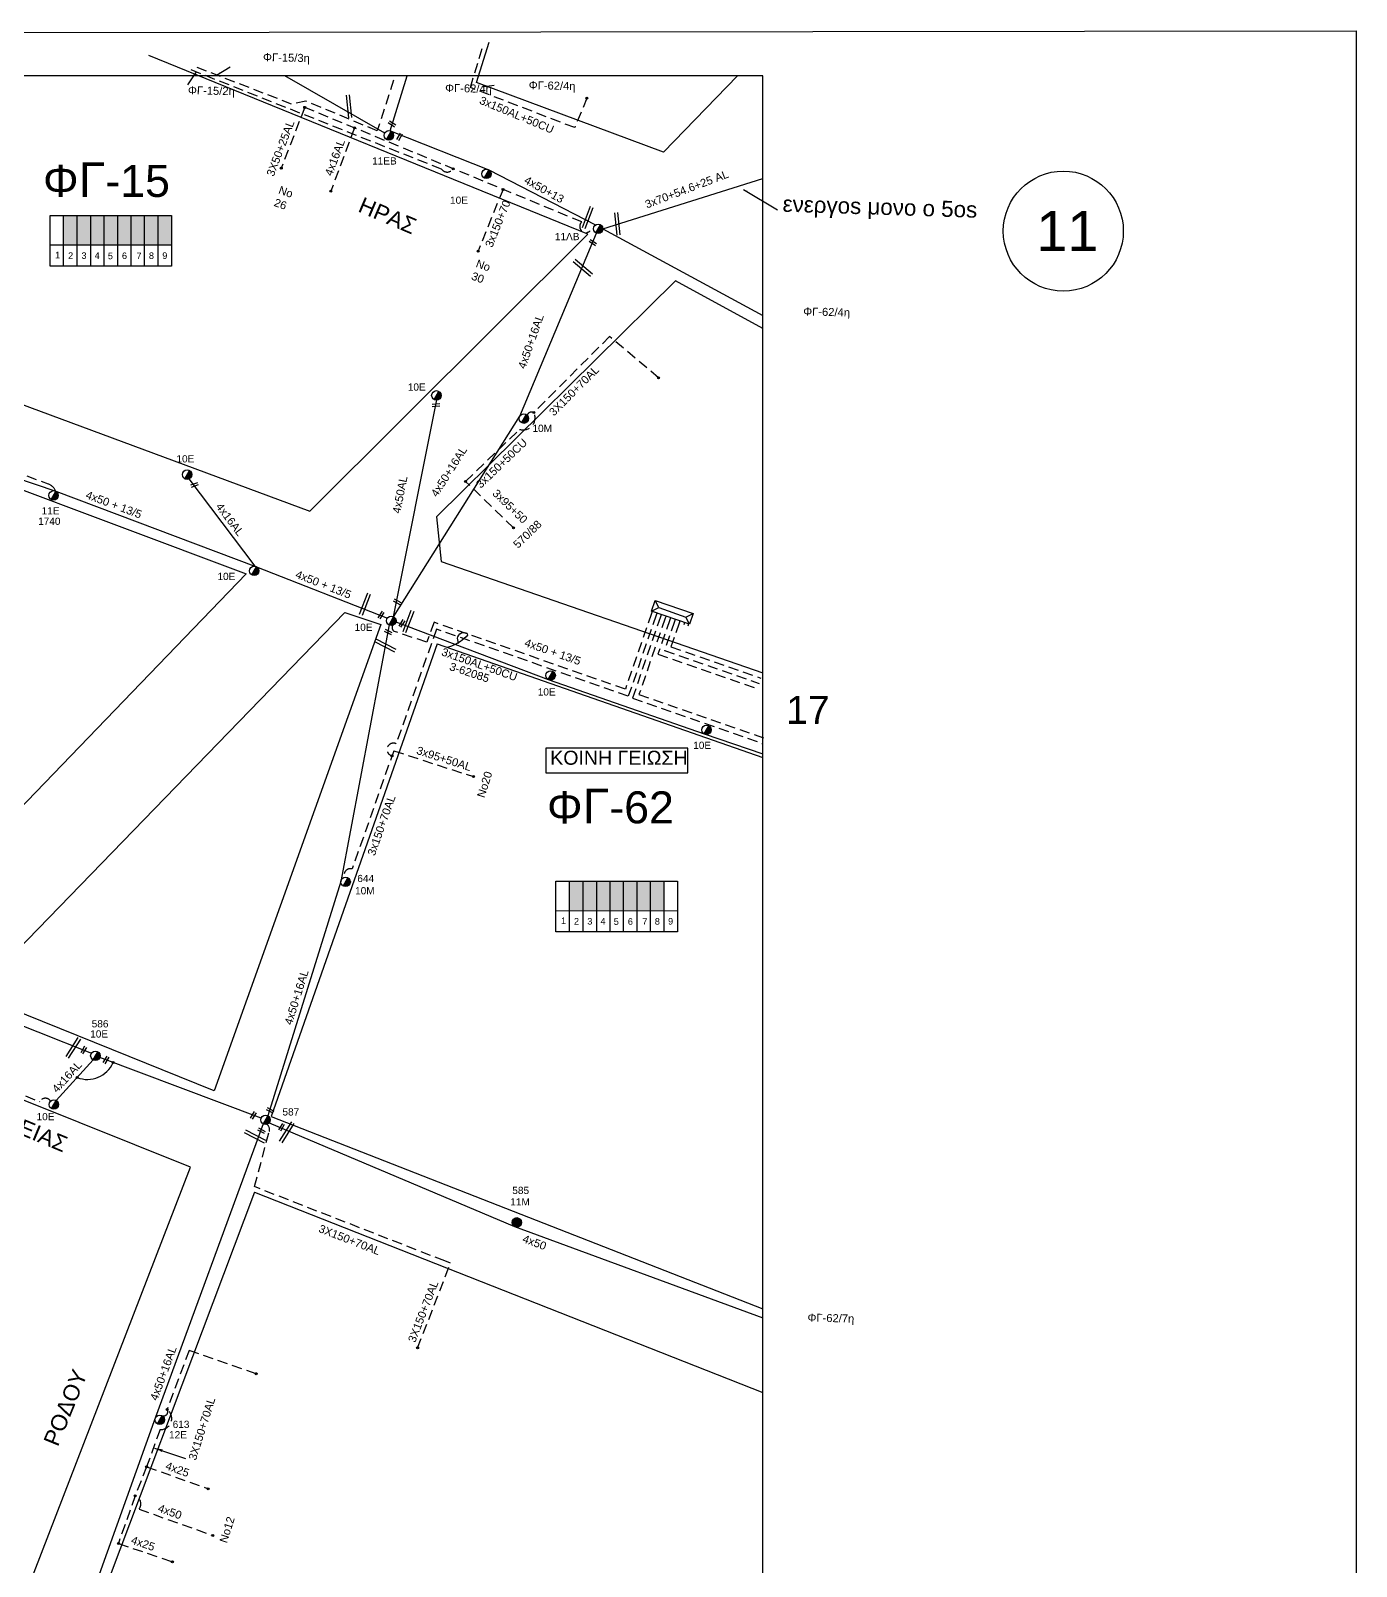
# Model space of a CAD drawing. Header units: millimetres. Extents: x -2590 to -1162, y 240 to 778.
# Drawn here: x -1327.3 to -1161.6, y 571.9 to 763.8 of the extents above; entities that cross this region are included whole.
import ezdxf
from ezdxf.enums import TextEntityAlignment as Align

# ---------------------------------------------------------------- set-up
doc = ezdxf.new("R2010")
doc.units = ezdxf.units.MM
doc.linetypes.add('DASHED', pattern=[19.05, 12.7, -6.35])
for name, color, linetype in [('3x150+50', 7, 'Continuous'), ('3x150+70', 7, 'Continuous'), ('3X150+70AL', 7, 'Continuous'), ('3x150AL+50CU', 7, 'Continuous'), ('3X50+25AL', 7, 'DASHED'), ('3x95+50', 7, 'Continuous'), ('3x95+50AL', 7, 'Continuous'), ('4x25', 7, 'Continuous'), ('4x50', 7, 'Continuous'), ('4x50 + 13_5', 7, 'SYN_LINE'), ('4x50+13', 7, 'Continuous'), ('Pillar OTE', 7, 'Continuous'), ('TEXT ΚΑΛΩΔΙΩΝ', 7, 'Continuous'), ('Άγνωστα', 7, 'Continuous'), ('ΑΓΝΩΣΤΟ ΕΝΑΕΡΙΟ ΚΑΛΩΔΙΟ', 7, 'Continuous'), ('ΑΓΝΩΣΤΟ ΥΠΟΓΕΙΟ ΚΑΛΩΔΙΟ', 7, 'DASHED'), ('Γυμνά εναέρια ΧΤ (3Φ)   4x16AL', 7, 'Continuous'), ('Γυμνά εναέρια ΧΤ (3Φ) 4x50AL', 7, 'Continuous'), ('Γυμνά εναέρια ΧΤ και ΦΟΠ (3Φ)   4x50+16AL', 7, 'Continuous'), ('Επιγραφές - Σχήματα', 7, 'Continuous'), ('Καλώδια ΧΤ   3x150+70AL', 7, 'DASHED'), ('Καλώδια ΧΤ   3x150AL+50CU', 7, 'DASHED'), ('Μηχανική τομή', 7, 'Continuous'), ('ΠΙΝΑΚΙΔΑ', 7, 'Continuous'), ('Στύλος Ξύλινος', 7, 'Continuous'), ('Στύλος Ξύλινος @ 1', 7, 'Continuous'), ('Στύλος ΦΜ', 7, 'Continuous'), ('Στύλος ΦΜ @ 1', 7, 'Continuous'), ('Συνδέσεις', 7, 'Continuous'), ('Συνεστραμμένα ΧΤ   3x70+54.6+25 AL', 7, 'SYN_LINE'), ('Τομή', 7, 'Continuous'), ('ΥΠΟΒΑΘΡΟ ΔΕΗ', 7, 'Continuous'), ('Υποσταθμός πόλεως', 7, 'Continuous'), ('Υπόβαθρο ΔΕΗ', 7, 'Continuous'), ('Υπόγεια καλώδια Παροχών ΧΤ   4x16AL', 7, 'DASHED')]:
    doc.layers.add(name, color=color, linetype=linetype)
doc.styles.add('arial', font='ARIAL.TTF')
doc.styles.get("Standard").update_dxf_attribs({"font": 'ARIAL.TTF'})
doc.linetypes.add('SYN_LINE', pattern='A,0.5,-0.0001,["/\\/\\/\\/",Standard,S=0.1,R=0,X=0,Y=-0.05],-0.25', length=0.7501)
doc.dimstyles.new('ISO-25', dxfattribs={"dimtxt": 2.5, "dimasz": 2.5, "dimexe": 1.25, "dimexo": 0.625, "dimtad": 1, "dimtxsty": 'Standard', "dimcen": 2.5, "dimadec": 0, "dimazin": 0, "dimtfac": 1, "dimtmove": 0, "dimatfit": 3, "dimfxl": 1, "dimarcsym": 0})

# ---------------------------------------------------------------- blocks, each defined once
blk = doc.blocks.new('ΥΠΑΡΧΩΝ ΤΣΙΜΕΝΤΕΝΙΟΣ ΣΤΥΛΟΣ')
at = {"layer": 'Στύλος ΦΜ'}
blk.add_hatch(color=256, dxfattribs=at).paths.add_polyline_path([(-1.29, -2.28, 0.574793), (2.62, 0, 0.268822), (1.3, 2.27)])
blk.add_line((-1.29, -2.28), (1.3, 2.27), dxfattribs=at)
blk.add_circle((0, 0), 2.62, dxfattribs=at)
at = {"layer": 'Στύλος ΦΜ', "flags": 4}
for tag, p in [('ΑΡΙΘΜΟΣ', (-4.68, 8.05)), ('ΤΥΠΟΣ', (-4.91, 3.03))]:
    blk.add_attdef(tag, p, '', height=4, dxfattribs=at)
blk = doc.blocks.new('ΥΠΑΡΧΩΝ ΞΥΛΙΝΟΣ ΣΤΥΛΟΣ')
at = {"layer": 'Στύλος Ξύλινος'}
h = blk.add_hatch(color=256, dxfattribs=at)
h.paths.add_polyline_path([(-2.62, 0, 0.270008), (-1.29, -2.28), (1.3, 2.27, 0.576266)])
h.paths.add_polyline_path([(-1.29, -2.28, 0.574793), (2.62, 0, 0.268822), (1.3, 2.27)])
blk.add_line((-1.29, -2.28), (1.3, 2.27), dxfattribs=at)
blk.add_circle((0, 0), 2.62, dxfattribs=at)
at = {"layer": 'Στύλος Ξύλινος', "flags": 4}
for tag, p in [('ΑΡΙΘΜΟΣ', (-4.91, 8.6)), ('ΤΥΠΟΣ', (-4.85, 3.39))]:
    blk.add_attdef(tag, p, '', height=4, dxfattribs=at)
blk = doc.blocks.new('ΥΠΟΣΤΑΘΜΟΣ ΠΟΛΕΩΣ 9 ΑΝΑΧΩΡΗΣΕΩΝ')
at = {"layer": 'Υποσταθμός πόλεως', "ltscale": 40}
for p, q in [((-9.63, -2.82), (-9.63, -4)), ((-7.12, -2.82), (-7.12, -4)), ((-4.84, -2.82), (-4.84, -4)), ((-2.36, -2.82), (-2.36, -4)), ((0.09, -2.82), (0.09, -4)), ((2.55, -2.82), (2.55, -4)), ((5.02, -2.82), (5.02, -4)), ((7.48, -2.82), (7.48, -4)), ((9.61, -2.82), (9.61, -4))]:
    blk.add_line(p, q, dxfattribs=at)
blk.add_lwpolyline([(-10.02, 2.82), (10.02, 2.82), (10.02, -2.82), (-10.02, -2.82)], close=True, dxfattribs=at)
for points in [[(-7.21, 0), (-10.02, 2.82)], [(-10.02, -2.82), (-7.21, 0)], [(-7.21, 0), (7.21, 0)], [(7.21, 0), (10.02, 2.82)], [(10.02, -2.82), (7.21, 0)]]:
    blk.add_lwpolyline(points, dxfattribs=at)
at = {"layer": 'Υποσταθμός πόλεως', "linetype": 'SYN_LINE', "ltscale": 40, "flags": 1}
for tag, p in [('ΜΕΤΑΣΧΗΜΑΤΙΣΜΟΣ', (10.79, 1.71)), ('ΙΣΧΥΣ', (10.77, -1.08)), ('ΑΡΙΘΜΟΣ', (10.89, -3.8))]:
    blk.add_attdef(tag, p, '', height=1.8, dxfattribs=at)
blk = doc.blocks.new('_ΣΥΝΔΕΣΗ')
at = {"layer": 'Συνδέσεις', "linetype": 'SYN_LINE', "ltscale": 40}
blk.add_hatch(color=256, dxfattribs=at).paths.add_polyline_path([(0.5, -0.01, 1), (-0.5, -0.01, 1)])
at = {"layer": 'Συνδέσεις'}
blk.add_circle((0, -0.01), 0.5, dxfattribs=at)
blk = doc.blocks.new('ΤΟΜΗ')
at = {"layer": 'Τομή', "ltscale": 40}
for p, q in [((-0.03, -1.92), (-11.4, -1.92)), ((-0.03, -3.42), (-11.4, -3.42))]:
    blk.add_line(p, q, dxfattribs=at)
blk = doc.blocks.new('ΜΗΧΑΝΙΚΗ ΤΟΜΗ')
at = {"layer": 'Μηχανική τομή', "ltscale": 40}
for p, q in [((0, 0.76), (-3.79, 0.76)), ((0, -0.34), (-3.79, -0.34))]:
    blk.add_line(p, q, dxfattribs=at)

msp = doc.modelspace()

# ---------------------------------------------------------------- hatches: boundary and pattern name
at = {"layer": 'Καλώδια ΧΤ   3x150AL+50CU', "lineweight": -3, "ltscale": 0.2}
h = msp.add_hatch(color=2, dxfattribs=at)
h.dxf.hatch_style = 1
h.paths.add_polyline_path([(-1321.47, 740.74), (-1323.19, 740.74), (-1323.19, 737.06), (-1321.47, 737.06)])
h = msp.add_hatch(color=30, dxfattribs=at)
h.dxf.hatch_style = 1
h.paths.add_polyline_path([(-1321.47, 737.06), (-1319.75, 737.06), (-1319.75, 740.74), (-1321.47, 740.74)])
h = msp.add_hatch(color=173, dxfattribs=at)
h.dxf.hatch_style = 1
h.paths.add_polyline_path([(-1318.1, 740.74), (-1319.75, 740.74), (-1319.75, 737.06), (-1318.1, 737.05)])
h = msp.add_hatch(color=62, dxfattribs=at)
h.dxf.hatch_style = 1
h.paths.add_polyline_path([(-1318.1, 737.05), (-1316.4, 737.05), (-1316.4, 740.74), (-1318.1, 740.74)])
h = msp.add_hatch(color=85, dxfattribs=at)
h.dxf.hatch_style = 1
h.paths.add_polyline_path([(-1316.4, 737.05), (-1314.71, 737.05), (-1314.71, 740.74), (-1316.4, 740.74)])
h = msp.add_hatch(color=6, dxfattribs=at)
h.dxf.hatch_style = 1
h.paths.add_polyline_path([(-1314.74, 737.05), (-1313.04, 737.05), (-1313.04, 740.74), (-1314.74, 740.74)])
h = msp.add_hatch(color=5, dxfattribs=at)
h.dxf.hatch_style = 1
h.paths.add_polyline_path([(-1313.03, 737.05), (-1311.33, 737.05), (-1311.33, 740.74), (-1313.03, 740.74)])
h = msp.add_hatch(color=151, dxfattribs=at)
h.dxf.hatch_style = 1
h.paths.add_polyline_path([(-1311.37, 737.05), (-1309.67, 737.05), (-1309.67, 740.74), (-1311.37, 740.74)])
h = msp.add_hatch(color=133, dxfattribs=at)
h.dxf.hatch_style = 1
h.paths.add_polyline_path([(-1258.24, 657.56), (-1259.96, 657.56), (-1259.96, 653.87), (-1258.24, 653.87)])
h = msp.add_hatch(color=5, dxfattribs=at)
h.dxf.hatch_style = 1
h.paths.add_polyline_path([(-1258.24, 653.87), (-1256.52, 653.87), (-1256.52, 657.55), (-1258.24, 657.56)])
h = msp.add_hatch(color=27, dxfattribs=at)
h.dxf.hatch_style = 1
h.paths.add_polyline_path([(-1254.87, 657.55), (-1256.52, 657.55), (-1256.52, 653.87), (-1254.87, 653.87)])
h = msp.add_hatch(color=2, dxfattribs=at)
h.dxf.hatch_style = 1
h.paths.add_polyline_path([(-1254.87, 653.87), (-1253.18, 653.87), (-1253.18, 657.55), (-1254.87, 657.55)])
h = msp.add_hatch(color=30, dxfattribs=at)
h.dxf.hatch_style = 1
h.paths.add_polyline_path([(-1253.18, 653.87), (-1251.48, 653.87), (-1251.48, 657.55), (-1253.18, 657.55)])
h = msp.add_hatch(color=1, dxfattribs=at)
h.dxf.hatch_style = 1
h.paths.add_polyline_path([(-1251.51, 653.87), (-1249.81, 653.87), (-1249.81, 657.55), (-1251.51, 657.55)])
h = msp.add_hatch(color=85, dxfattribs=at)
h.dxf.hatch_style = 1
h.paths.add_polyline_path([(-1249.81, 653.86), (-1248.09, 653.86), (-1248.09, 657.55), (-1249.81, 657.55)])

# ---------------------------------------------------------------- linework, layer by layer
at = {"layer": '3x150+50', "color": 133, "linetype": 'DASHED', "lineweight": -3, "ltscale": 0.1}
msp.add_lwpolyline([(-1272.93, 707.51), (-1266.18, 714, 0.653969), (-1264.4, 716.11, -1.955822)], format="xyb", dxfattribs=at)
at = {"layer": '3x150+70', "color": 2, "linetype": 'DASHED', "lineweight": -3, "ltscale": 0.1}
msp.add_lwpolyline([(-1268.25, 744), (-1271.37, 736.27)], dxfattribs=at)
at = {"layer": '3X150+70AL', "color": 173, "linetype": 'DASHED', "lineweight": -3, "ltscale": 0.1}
msp.add_lwpolyline([(-1335.91, 754.92, 0.523782), (-1336.68, 754.68), (-1343.25, 735.72), (-1342.86, 734.71), (-1349.32, 716.05), (-1331.34, 709.54), (-1325.1, 707.19, -0.200732), (-1324.13, 706.27)], format="xyb", dxfattribs=at)
at = {"layer": '3X150+70AL', "color": 133, "linetype": 'DASHED', "lineweight": -3, "ltscale": 0.1}
msp.add_lwpolyline([(-1248.82, 720.45), (-1254.93, 725.61), (-1264.4, 716.11, 0.443509), (-1265.24, 715.78, -1.851839)], format="xyb", dxfattribs=at)
at = {"layer": '3X150+70AL', "color": 5, "linetype": 'DASHED', "lineweight": -3, "ltscale": 0.1}
msp.add_lwpolyline([(-1278.92, 599.24), (-1274.81, 609.81), (-1275.54, 610.1), (-1299.33, 619.38), (-1297.46, 626.27, 0.294599), (-1297.75, 627.16)], format="xyb", dxfattribs=at)
at = {"layer": '3x150AL+50CU', "color": 27, "linetype": 'DASHED', "lineweight": -3, "ltscale": 0.1}
msp.add_lwpolyline([(-1257.77, 755.41), (-1259.29, 751.71), (-1272.33, 756.72), (-1270.8, 761.81)], dxfattribs=at)
at = {"layer": '3x150AL+50CU', "color": 5, "linetype": 'DASHED', "lineweight": -3, "ltscale": 0.1}
msp.add_lwpolyline([(-1249.09, 690.79), (-1252.6, 680.67), (-1276.57, 689.04), (-1281.61, 674.72, 1.121529), (-1282.13, 673.23)], format="xyb", dxfattribs=at)
at = {"layer": '3x150AL+50CU', "color": 133, "linetype": 'DASHED', "lineweight": -3, "ltscale": 0.1}
msp.add_lwpolyline([(-1249.69, 690.99), (-1252.96, 681.54), (-1276.86, 689.9), (-1277.79, 687.41), (-1281.8, 688.76, -0.466742), (-1282.04, 689.52, -1.012165)], format="xyb", dxfattribs=at)
at = {"layer": '3X50+25AL', "color": 2, "lineweight": -3, "ltscale": 0.1}
msp.add_lwpolyline([(-1293.04, 754.25), (-1295.96, 746.64)], dxfattribs=at)
at = {"layer": '3x95+50', "color": 133, "linetype": 'DASHED', "lineweight": -3, "ltscale": 0.1}
msp.add_lwpolyline([(-1266.94, 701.71), (-1272.93, 707.51)], dxfattribs=at)
at = {"layer": '3x95+50AL', "color": 5, "linetype": 'DASHED', "lineweight": -3, "ltscale": 0.1}
msp.add_lwpolyline([(-1281.91, 673.84), (-1271.95, 670.62)], dxfattribs=at)
at = {"layer": '4x25', "color": 85, "linetype": 'DASHED', "lineweight": -3, "ltscale": 0.1}
for points in [[(-1312.79, 584.38), (-1305.09, 581.62)], [(-1316.32, 574.79), (-1309.58, 572.51)]]:
    msp.add_lwpolyline(points, dxfattribs=at)
at = {"layer": '4x50', "color": 6, "lineweight": -3, "ltscale": 0.1}
msp.add_lwpolyline([(-1383.71, 660.03), (-1359.95, 651.35), (-1346.55, 646.73), (-1319.68, 636.08)], dxfattribs=at)
at = {"layer": '4x50', "color": 1, "lineweight": -3, "ltscale": 0.1}
msp.add_lwpolyline([(-1297.46, 627.35), (-1266.82, 614.41), (-1235.78, 603)], dxfattribs=at)
at = {"layer": '4x50', "color": 85, "linetype": 'DASHED', "lineweight": -3, "ltscale": 0.1}
msp.add_lwpolyline([(-1314.24, 580.75, -0.516763), (-1313.74, 579.08), (-1304.52, 575.79)], format="xyb", dxfattribs=at)
at = {"layer": '4x50 + 13_5', "color": 173, "linetype": 'Continuous', "lineweight": -3, "ltscale": 0.1}
msp.add_lwpolyline([(-1355.07, 716.74), (-1324.13, 706.27), (-1299.05, 696.84), (-1282.7, 690.41)], dxfattribs=at)
at = {"layer": '4x50 + 13_5', "color": 30, "lineweight": -3, "ltscale": 0.1}
msp.add_lwpolyline([(-1281.63, 689.96), (-1262.6, 682.75), (-1243.12, 675.95), (-1235.78, 673.47)], dxfattribs=at)
at = {"layer": '4x50+13', "color": 27, "lineweight": -3, "ltscale": 0.1}
for points in [[(-1282.25, 751.27), (-1270.02, 746.44), (-1256.69, 739.55)], [(-1255.76, 739.05), (-1235.78, 728.22)]]:
    msp.add_lwpolyline(points, dxfattribs=at)
at = {"layer": 'Pillar OTE', "lineweight": -3, "ltscale": 40}
for points in [[(-1324.85, 734.42), (-1324.85, 740.74), (-1309.68, 740.74), (-1309.68, 734.4), (-1324.85, 734.42)], [(-1323.19, 734.42), (-1323.19, 740.74)], [(-1321.47, 734.42), (-1321.47, 740.74)], [(-1319.75, 734.41), (-1319.75, 740.74)], [(-1318.1, 734.41), (-1318.1, 740.74)], [(-1316.4, 734.41), (-1316.4, 740.74)], [(-1314.71, 734.41), (-1314.71, 740.74)], [(-1313.04, 734.41), (-1313.04, 740.74)], [(-1311.34, 734.41), (-1311.34, 740.74)], [(-1324.85, 737.06), (-1309.68, 737.05)], [(-1261.63, 651.24), (-1261.63, 657.56), (-1246.46, 657.55), (-1246.46, 651.22), (-1261.63, 651.24)], [(-1259.96, 651.23), (-1259.96, 657.56)], [(-1258.24, 651.23), (-1258.24, 657.56)], [(-1256.52, 651.23), (-1256.52, 657.55)], [(-1254.87, 651.23), (-1254.87, 657.55)], [(-1253.18, 651.23), (-1253.18, 657.55)], [(-1251.48, 651.23), (-1251.48, 657.55)], [(-1249.81, 651.22), (-1249.81, 657.55)], [(-1248.12, 651.22), (-1248.12, 657.55)], [(-1261.63, 653.88), (-1246.46, 653.86)]]:
    msp.add_lwpolyline(points, dxfattribs=at)
at = {"layer": 'ΑΓΝΩΣΤΟ ΕΝΑΕΡΙΟ ΚΑΛΩΔΙΟ', "color": 5, "lineweight": -3, "ltscale": 0.1}
msp.add_lwpolyline([(-1283.02, 751.04), (-1295.5, 758.19)], dxfattribs=at)
at = {"layer": 'ΑΓΝΩΣΤΟ ΕΝΑΕΡΙΟ ΚΑΛΩΔΙΟ', "color": 27, "lineweight": -3, "ltscale": 0.1}
msp.add_lwpolyline([(-1282.36, 751.31), (-1280.21, 758.19)], dxfattribs=at)
at = {"layer": 'ΑΓΝΩΣΤΟ ΥΠΟΓΕΙΟ ΚΑΛΩΔΙΟ', "color": 2, "lineweight": -3, "ltscale": 0.1}
for points in [[(-1274.48, 746.57, -0.524794), (-1275.93, 746.52), (-1307.35, 758.97)], [(-1257.38, 738.81, -1.016357), (-1258.41, 739.93), (-1293.04, 754.25)]]:
    msp.add_lwpolyline(points, format="xyb", dxfattribs=at)
at = {"layer": 'ΑΓΝΩΣΤΟ ΥΠΟΓΕΙΟ ΚΑΛΩΔΙΟ', "color": 30, "lineweight": -3, "ltscale": 0.1}
for points in [[(-1281.92, 757.64), (-1283.96, 751.31), (-1292.88, 755.02), (-1294.67, 754.65), (-1306.47, 759.23)], [(-1246.23, 689.79), (-1247.26, 686.82), (-1236.01, 682.93)]]:
    msp.add_lwpolyline(points, dxfattribs=at)
at = {"layer": 'ΑΓΝΩΣΤΟ ΥΠΟΓΕΙΟ ΚΑΛΩΔΙΟ', "color": 1, "lineweight": -3, "ltscale": 0.1}
msp.add_lwpolyline([(-1248.56, 690.6), (-1252.07, 680.43), (-1235.78, 674.74)], dxfattribs=at)
at = {"layer": 'ΑΓΝΩΣΤΟ ΥΠΟΓΕΙΟ ΚΑΛΩΔΙΟ', "color": 2, "lineweight": -3, "ltscale": 0.1}
msp.add_lwpolyline([(-1247.97, 690.4), (-1251.26, 680.89), (-1235.55, 675.4)], dxfattribs=at)
at = {"layer": 'ΑΓΝΩΣΤΟ ΥΠΟΓΕΙΟ ΚΑΛΩΔΙΟ', "color": 85, "lineweight": -3, "ltscale": 0.1}
msp.add_lwpolyline([(-1247.39, 690.2), (-1248.88, 685.9), (-1236.46, 681.6)], dxfattribs=at)
at = {"layer": 'ΑΓΝΩΣΤΟ ΥΠΟΓΕΙΟ ΚΑΛΩΔΙΟ', "color": 27, "lineweight": -3, "ltscale": 0.1}
msp.add_lwpolyline([(-1246.81, 690), (-1248.07, 686.36), (-1236.24, 682.27)], dxfattribs=at)
at = {"layer": 'ΑΓΝΩΣΤΟ ΥΠΟΓΕΙΟ ΚΑΛΩΔΙΟ', "color": 85, "lineweight": -3, "ltscale": 0.1}
msp.add_lwpolyline([(-1299.09, 596), (-1307.49, 598.92), (-1310.23, 591.54, -0.715779), (-1310.87, 590.76, 6.013315)], format="xyb", dxfattribs=at)
at = {"layer": 'Γυμνά εναέρια ΧΤ (3Φ)   4x16AL', "color": 173, "lineweight": -3, "ltscale": 0.1}
msp.add_lwpolyline([(-1299.22, 696.91), (-1307.46, 707.83)], dxfattribs=at)
at = {"layer": 'Γυμνά εναέρια ΧΤ (3Φ)   4x16AL', "color": 5, "lineweight": -3, "ltscale": 0.1}
msp.add_lwpolyline([(-1319.49, 635.22), (-1324.1, 630.15)], dxfattribs=at)
at = {"layer": 'Γυμνά εναέρια ΧΤ (3Φ) 4x50AL', "color": 133, "lineweight": -3, "ltscale": 0.1}
msp.add_lwpolyline([(-1281.92, 690.6), (-1276.51, 717.68)], dxfattribs=at)
at = {"layer": 'Γυμνά εναέρια ΧΤ και ΦΟΠ (3Φ)   4x50+16AL', "color": 133, "lineweight": -3, "ltscale": 0.1}
msp.add_lwpolyline([(-1281.92, 690.6), (-1266.14, 715.65), (-1256.57, 738.52)], dxfattribs=at)
at = {"layer": 'Γυμνά εναέρια ΧΤ και ΦΟΠ (3Φ)   4x50+16AL', "color": 5, "lineweight": -3, "ltscale": 0.1}
for points in [[(-1282.5, 689.58), (-1288.51, 657.52), (-1297.64, 628.23)], [(-1298.48, 627.93), (-1318.65, 635.52)]]:
    msp.add_lwpolyline(points, dxfattribs=at)
at = {"layer": 'Γυμνά εναέρια ΧΤ και ΦΟΠ (3Φ)   4x50+16AL', "color": 85, "lineweight": -3, "ltscale": 0.1}
msp.add_lwpolyline([(-1298.22, 627.21), (-1311.67, 590.56), (-1323.78, 556.84)], dxfattribs=at)
at = {"layer": 'Επιγραφές - Σχήματα', "color": 173, "lineweight": -3}
msp.add_lwpolyline([(-1262.89, 671.1), (-1245.14, 671.1), (-1245.14, 674.19), (-1262.89, 674.19)], close=True, dxfattribs=at)
at = {"layer": 'Καλώδια ΧΤ   3x150+70AL', "color": 5, "lineweight": -3, "ltscale": 0.1}
for points in [[(-1281.91, 673.84), (-1287.11, 659.08, 0.646656), (-1288.04, 658.03)], [(-1353.95, 624.63), (-1342.06, 636.48), (-1326.15, 629.99, -0.59241), (-1324.8, 630.07, 3.575711)]]:
    msp.add_lwpolyline(points, format="xyb", dxfattribs=at)
at = {"layer": 'Καλώδια ΧΤ   3x150+70AL', "color": 85, "lineweight": -3, "ltscale": 0.1}
msp.add_lwpolyline([(-1310.23, 591.54, -0.744607), (-1311.12, 589.02), (-1312.79, 584.38), (-1314.24, 580.75), (-1316.32, 574.79)], format="xyb", dxfattribs=at)
at = {"layer": 'ΠΙΝΑΚΙΔΑ', "linetype": 'Continuous', "lineweight": -3, "ltscale": 0.1}
msp.add_lwpolyline([(-1161.6, 241.57), (-2590.11, 239.72), (-2590.12, 761.97), (-1161.61, 763.82)], close=True, dxfattribs=at)
at = {"layer": 'ΠΙΝΑΚΙΔΑ', "linetype": 'Continuous', "lineweight": -3}
msp.add_lwpolyline([(-2586.4, 249.27), (-1235.78, 249.27), (-1235.78, 758.19), (-2586.4, 758.19)], close=True, dxfattribs=at)
at = {"layer": 'ΠΙΝΑΚΙΔΑ', "linetype": 'Continuous', "lineweight": -3, "ltscale": 0.2}
msp.add_circle((-1198.22, 738.78), 7.5, dxfattribs=at)
at = {"layer": 'Συνεστραμμένα ΧΤ   3x70+54.6+25 AL', "color": 7, "lineweight": -3, "ltscale": 10}
msp.add_lwpolyline([(-1255.76, 739.05), (-1235.78, 745.34)], dxfattribs=at)
at = {"layer": 'ΥΠΟΒΑΘΡΟ ΔΕΗ', "lineweight": -3}
for points in [[(-1238.95, 758.19), (-1248.19, 748.66), (-1271.55, 757.35), (-1269.98, 762.39)], [(-1332.6, 758.19), (-1344.42, 723.06), (-1292.39, 703.77), (-1257.65, 738.42), (-1312.53, 760.71)], [(-1235.78, 726.61), (-1246.68, 732.57), (-1276.58, 703.07), (-1276, 697.5), (-1235.78, 683.59)], [(-1367.89, 656.02), (-1347.67, 713.69), (-1300.34, 695.95), (-1346.39, 648.23), (-1367.89, 656.02)], [(-1276.48, 687.2), (-1297.23, 628.13), (-1235.78, 604.13)], [(-1276.48, 687.2), (-1235.78, 672.99)], [(-1299.31, 618.68), (-1322.67, 556.61), (-1235.78, 524.2)], [(-1299.31, 618.68), (-1235.78, 593.66)]]:
    msp.add_lwpolyline(points, dxfattribs=at)
for points in [[(-1334.31, 643.42), (-1288.02, 691.11), (-1283.54, 689.64), (-1304.34, 631.36)], [(-1342.16, 635.79), (-1392.48, 584.98), (-1388.12, 581.36), (-1331.26, 559.89), (-1307.29, 621.82)]]:
    msp.add_lwpolyline(points, close=True, dxfattribs=at)
at = {"layer": 'ΥΠΟΒΑΘΡΟ ΔΕΗ', "lineweight": -3, "ltscale": 0.1}
msp.add_arc((-1320.19, 636.29), 3.51, 248.4109, 336.4854, dxfattribs=at)
at = {"layer": 'ΥΠΟΒΑΘΡΟ ΔΕΗ', "lineweight": -3}
msp.add_spline([(-1273.81, 687.27), (-1273.89, 688.1), (-1273.21, 688.62), (-1272.71, 688.45), (-1273.35, 687.66), (-1274.18, 687.14), (-1275.23, 686.76)], degree=3, dxfattribs=at)
at = {"layer": 'Υπόγεια καλώδια Παροχών ΧΤ   4x16AL', "color": 2, "lineweight": -3, "ltscale": 0.1}
msp.add_lwpolyline([(-1286.83, 751.68), (-1289.76, 743.79)], dxfattribs=at)

# ---------------------------------------------------------------- block references
at = {"layer": 'Μηχανική τομή', "lineweight": -3}
for p, xscale, yscale, zscale, rotation in [((-1281.77, 751.85), 0.2499999999999676, 0.2499999999999676, 0.2499999999999676, 326.4944482825519), ((-1280.92, 750.95), 0.2499999999999676, 0.2499999999999676, 0.2499999999999676, 60.91593527035688), ((-1256.66, 737.02), 0.2499999999999676, 0.2499999999999676, 0.2499999999999676, 326.4944482825519), ((-1276.15, 716.99), 0.2499999999999677, 0.2499999999999677, 0.2499999999999677, 4.343483084972167), ((-1306.37, 707.14), 0.2499999999999677, 0.2499999999999677, 0.2499999999999677, 18.71628181781621), ((-1281.05, 692.18), 0.2499999999999677, 0.2499999999999677, 0.2499999999999677, 333.5481841757895), ((-1283.21, 691.17), 0.2499999999999677, 0.2499999999999677, 0.2499999999999677, 57.54846993131236), ((-1282.17, 688.42), 0.2499999999999677, 0.2499999999999677, 0.2499999999999677, 333.5481841757895), ((-1280.61, 690.13), 0.2499999999999677, 0.2499999999999677, 0.2499999999999677, 57.54846993131236), ((-1320.38, 636.83), 0.2499999999999677, 0.2499999999999677, 0.2499999999999677, 58.76935949862351), ((-1317.6, 635.59), 0.2499999999999677, 0.2499999999999677, 0.2499999999999677, 58.76935949862351), ((-1299.18, 628.66), 0.2499999999999677, 0.2499999999999677, 0.2499999999999677, 58.76935949862351), ((-1296.92, 628.62), 0.2499999999999677, 0.2499999999999677, 0.2499999999999677, 333.5481841757895), ((-1298.01, 626.08), 0.2499999999999677, 0.2499999999999677, 0.2499999999999677, 333.5481841757895), ((-1295.66, 627.18), 0.2499999999999677, 0.2499999999999677, 0.2499999999999677, 58.76935949862351)]:
    msp.add_blockref('ΜΗΧΑΝΙΚΗ ΤΟΜΗ', p, dxfattribs=dict(at, xscale=xscale, yscale=yscale, zscale=zscale, rotation=rotation))
at = {"layer": 'Στύλος Ξύλινος @ 1', "lineweight": -3, "ltscale": 40}
ref = msp.add_blockref('ΥΠΑΡΧΩΝ ΞΥΛΙΝΟΣ ΣΤΥΛΟΣ', (-1266.53, 614.92), dxfattribs=dict(at, xscale=0.225, yscale=0.225, zscale=0.225))
ref.add_attrib('ΤΥΠΟΣ', '11M', (-1267.35, 617.03), dxfattribs={"layer": 'Στύλος Ξύλινος', "height": 0.9, "flags": 4})
ref.add_attrib('ΑΡΙΘΜΟΣ', '585', (-1267.09, 618.46), dxfattribs={"layer": 'Στύλος Ξύλινος', "height": 0.9, "flags": 4})
at = {"layer": 'Στύλος ΦΜ @ 1', "lineweight": -3, "ltscale": 40}
ref = msp.add_blockref('ΥΠΑΡΧΩΝ ΤΣΙΜΕΝΤΕΝΙΟΣ ΣΤΥΛΟΣ', (-1282.51, 750.75), dxfattribs=dict(at, xscale=0.225, yscale=0.225, zscale=0.225))
ref.add_attrib('ΤΥΠΟΣ', '11EB', dxfattribs={"layer": 'Στύλος ΦΜ', "height": 0.9, "flags": 4}).set_placement((-1284.61, 746.83), align=Align.BOTTOM_LEFT)
ref = msp.add_blockref('ΥΠΑΡΧΩΝ ΤΣΙΜΕΝΤΕΝΙΟΣ ΣΤΥΛΟΣ', (-1270.32, 745.93), dxfattribs=dict(at, xscale=0.225, yscale=0.225, zscale=0.225))
ref.add_attrib('ΤΥΠΟΣ', '10Ε', dxfattribs={"layer": 'Στύλος ΦΜ', "height": 0.9, "flags": 4}).set_placement((-1274.87, 741.93), align=Align.BOTTOM_LEFT)
ref = msp.add_blockref('ΥΠΑΡΧΩΝ ΤΣΙΜΕΝΤΕΝΙΟΣ ΣΤΥΛΟΣ', (-1256.35, 739.07), dxfattribs=dict(at, xscale=0.225, yscale=0.225, zscale=0.225))
ref.add_attrib('ΤΥΠΟΣ', '11ΛB', dxfattribs={"layer": 'Στύλος ΦΜ', "height": 0.9, "flags": 4}).set_placement((-1261.77, 737.38), align=Align.BOTTOM_LEFT)
ref = msp.add_blockref('ΥΠΑΡΧΩΝ ΤΣΙΜΕΝΤΕΝΙΟΣ ΣΤΥΛΟΣ', (-1276.58, 718.26), dxfattribs=dict(at, xscale=0.225, yscale=0.225, zscale=0.225))
ref.add_attrib('ΤΥΠΟΣ', '10E', dxfattribs={"layer": 'Στύλος ΦΜ', "height": 0.9, "flags": 4}).set_placement((-1280.15, 718.58), align=Align.BOTTOM_LEFT)
ref = msp.add_blockref('ΥΠΑΡΧΩΝ ΤΣΙΜΕΝΤΕΝΙΟΣ ΣΤΥΛΟΣ', (-1265.64, 715.35), dxfattribs=dict(at, xscale=0.225, yscale=0.225, zscale=0.225))
ref.add_attrib('ΤΥΠΟΣ', '10M', dxfattribs={"layer": 'Στύλος ΦΜ', "height": 0.9, "flags": 4}).set_placement((-1264.57, 713.42), align=Align.BOTTOM_LEFT)
ref = msp.add_blockref('ΥΠΑΡΧΩΝ ΤΣΙΜΕΝΤΕΝΙΟΣ ΣΤΥΛΟΣ', (-1307.74, 708.35), dxfattribs=dict(at, xscale=0.225, yscale=0.225, zscale=0.225))
ref.add_attrib('ΤΥΠΟΣ', '10E', dxfattribs={"layer": 'Στύλος ΦΜ', "height": 0.9, "flags": 4}).set_placement((-1309.07, 709.61), align=Align.BOTTOM_LEFT)
ref = msp.add_blockref('ΥΠΑΡΧΩΝ ΤΣΙΜΕΝΤΕΝΙΟΣ ΣΤΥΛΟΣ', (-1324.42, 705.76), dxfattribs=dict(at, xscale=0.225, yscale=0.225, zscale=0.225))
ref.add_attrib('ΤΥΠΟΣ', '11E', dxfattribs={"layer": 'Στύλος ΦΜ', "height": 0.9, "flags": 4}).set_placement((-1325.92, 703.11), align=Align.BOTTOM_LEFT)
ref.add_attrib('ΑΡΙΘΜΟΣ', '1740', (-1326.36, 702.08), dxfattribs={"layer": 'Στύλος ΦΜ', "height": 0.9, "flags": 4})
ref = msp.add_blockref('ΥΠΑΡΧΩΝ ΤΣΙΜΕΝΤΕΝΙΟΣ ΣΤΥΛΟΣ', (-1299.34, 696.33), dxfattribs=dict(at, xscale=0.225, yscale=0.225, zscale=0.225))
ref.add_attrib('ΤΥΠΟΣ', '10E', dxfattribs={"layer": 'Στύλος ΦΜ', "height": 0.9, "flags": 4}).set_placement((-1303.94, 694.92), align=Align.BOTTOM_LEFT)
ref = msp.add_blockref('ΥΠΑΡΧΩΝ ΤΣΙΜΕΝΤΕΝΙΟΣ ΣΤΥΛΟΣ', (-1282.21, 690.09), dxfattribs=dict(at, xscale=0.225, yscale=0.225, zscale=0.225))
ref.add_attrib('ΤΥΠΟΣ', '10E', dxfattribs={"layer": 'Στύλος ΦΜ', "height": 0.9, "flags": 4}).set_placement((-1286.8, 688.56), align=Align.BOTTOM_LEFT)
ref = msp.add_blockref('ΥΠΑΡΧΩΝ ΤΣΙΜΕΝΤΕΝΙΟΣ ΣΤΥΛΟΣ', (-1262.3, 683.26), dxfattribs=dict(at, xscale=0.225, yscale=0.225, zscale=0.225))
ref.add_attrib('ΤΥΠΟΣ', '10E', dxfattribs={"layer": 'Στύλος ΦΜ', "height": 0.9, "flags": 4}).set_placement((-1263.91, 680.48), align=Align.BOTTOM_LEFT)
ref = msp.add_blockref('ΥΠΑΡΧΩΝ ΤΣΙΜΕΝΤΕΝΙΟΣ ΣΤΥΛΟΣ', (-1242.83, 676.46), dxfattribs=dict(at, xscale=0.225, yscale=0.225, zscale=0.225))
ref.add_attrib('ΤΥΠΟΣ', '10E', dxfattribs={"layer": 'Στύλος ΦΜ', "height": 0.9, "flags": 4}).set_placement((-1244.48, 673.81), align=Align.BOTTOM_LEFT)
ref = msp.add_blockref('ΥΠΑΡΧΩΝ ΤΣΙΜΕΝΤΕΝΙΟΣ ΣΤΥΛΟΣ', (-1287.92, 657.46), dxfattribs=dict(at, xscale=0.225, yscale=0.225, zscale=0.225))
ref.add_attrib('ΤΥΠΟΣ', '10M', dxfattribs={"layer": 'Στύλος ΦΜ', "height": 0.9, "flags": 4}).set_placement((-1286.74, 655.64), align=Align.BOTTOM_LEFT)
ref.add_attrib('ΑΡΙΘΜΟΣ', '644', (-1286.46, 657.44), dxfattribs={"layer": 'Στύλος ΦΜ', "height": 0.9, "flags": 4})
ref = msp.add_blockref('ΥΠΑΡΧΩΝ ΤΣΙΜΕΝΤΕΝΙΟΣ ΣΤΥΛΟΣ', (-1319.2, 635.73), dxfattribs=dict(at, xscale=0.225, yscale=0.225, zscale=0.225))
ref.add_attrib('ΤΥΠΟΣ', '10E', dxfattribs={"layer": 'Στύλος ΦΜ', "height": 0.9, "flags": 4}).set_placement((-1319.85, 637.74), align=Align.BOTTOM_LEFT)
ref.add_attrib('ΑΡΙΘΜΟΣ', '586', (-1319.66, 639.28), dxfattribs={"layer": 'Στύλος ΦΜ', "height": 0.9, "flags": 4})
ref = msp.add_blockref('ΥΠΑΡΧΩΝ ΤΣΙΜΕΝΤΕΝΙΟΣ ΣΤΥΛΟΣ', (-1324.39, 629.64), dxfattribs=dict(at, xscale=0.225, yscale=0.225, zscale=0.225))
ref.add_attrib('ΤΥΠΟΣ', '10E', dxfattribs={"layer": 'Στύλος ΦΜ', "height": 0.9, "flags": 4}).set_placement((-1326.55, 627.41), align=Align.BOTTOM_LEFT)
ref = msp.add_blockref('ΥΠΑΡΧΩΝ ΤΣΙΜΕΝΤΕΝΙΟΣ ΣΤΥΛΟΣ', (-1297.93, 627.72), dxfattribs=dict(at, xscale=0.225, yscale=0.225, zscale=0.225))
ref.add_attrib('ΑΡΙΘΜΟΣ', '587', (-1295.82, 628.27), dxfattribs={"layer": 'Στύλος ΦΜ', "height": 0.9, "flags": 4})
ref = msp.add_blockref('ΥΠΑΡΧΩΝ ΤΣΙΜΕΝΤΕΝΙΟΣ ΣΤΥΛΟΣ', (-1311.16, 590.25), dxfattribs=dict(at, xscale=0.225, yscale=0.225, zscale=0.225))
ref.add_attrib('ΤΥΠΟΣ', '12E', dxfattribs={"layer": 'Στύλος ΦΜ', "height": 0.9, "flags": 4}).set_placement((-1309.99, 587.66), align=Align.BOTTOM_LEFT)
ref.add_attrib('ΑΡΙΘΜΟΣ', '613', (-1309.54, 589.23), dxfattribs={"layer": 'Στύλος ΦΜ', "height": 0.9, "flags": 4})
at = {"layer": 'Συνδέσεις', "lineweight": -3, "xscale": 0.25, "yscale": 0.25, "zscale": 0.25}
for p in [(-1293.04, 754.25), (-1257.77, 755.41), (-1286.82, 751.68), (-1295.96, 746.64), (-1274.48, 746.57), (-1289.76, 743.79), (-1268.25, 744), (-1271.37, 736.27), (-1248.82, 720.45), (-1264.4, 716.12), (-1272.93, 707.51), (-1266.94, 701.72), (-1282.13, 673.23), (-1271.95, 670.63), (-1316.97, 634.9), (-1321.48, 633.03), (-1278.92, 599.24), (-1299.09, 596.01), (-1310.23, 591.54), (-1312.79, 584.38), (-1305.09, 581.62), (-1314.24, 580.75), (-1304.51, 575.8), (-1316.32, 574.8), (-1309.58, 572.51)]:
    msp.add_blockref('_ΣΥΝΔΕΣΗ', p, dxfattribs=at)
at = {"layer": 'Τομή', "lineweight": -3, "xscale": 0.2499999999999997, "yscale": 0.2499999999999997, "zscale": 0.2499999999999997}
for p, rotation in [((-1288.35, 755.73), 96.17997996177658), ((-1257.81, 742.02), 69.23078579843055), ((-1254.81, 741.04), 96.1799799617766), ((-1259.79, 734.63), 139.9119678856566), ((-1285.65, 693.7), 69.23078579843055), ((-1280.21, 691.55), 69.23078579843055), ((-1281.36, 686.94), 332.922093912303), ((-1322.14, 635.16), 237.5482977234446), ((-1295.46, 624.61), 237.5482977234446), ((-1297.65, 625.56), 332.922093912303)]:
    msp.add_blockref('ΤΟΜΗ', p, dxfattribs=dict(at, rotation=rotation))
at = {"layer": 'Υποσταθμός πόλεως', "lineweight": -3, "xscale": 0.2499999999999996, "yscale": 0.2499999999999996, "zscale": 0.2499999999999996, "rotation": 340.9145109242564}
msp.add_blockref('ΥΠΟΣΤΑΘΜΟΣ ΠΟΛΕΩΣ 9 ΑΝΑΧΩΡΗΣΕΩΝ', (-1247.09, 691.15), dxfattribs=at)

# ---------------------------------------------------------------- texts
at = {"lineweight": -3, "ltscale": 30, "char_height": 0.817, "width": 5.6286, "attachment_point": 1}
for s, insert in [('1', (-1324.23, 736.2)), ('2', (-1322.61, 736.13)), ('3', (-1320.94, 736.13)), ('4', (-1319.29, 736.13)), ('5', (-1317.64, 736.09)), ('6', (-1315.88, 736.11)), ('7', (-1314.06, 736.11)), ('8', (-1312.51, 736.12)), ('9', (-1310.84, 736.13)), ('1', (-1261, 653.02)), ('2', (-1259.38, 652.95)), ('3', (-1257.72, 652.95)), ('4', (-1256.07, 652.95)), ('5', (-1254.41, 652.91)), ('6', (-1252.65, 652.92)), ('7', (-1250.84, 652.92)), ('8', (-1249.28, 652.94)), ('9', (-1247.62, 652.95))]:
    msp.add_mtext(s, dxfattribs=dict(at, insert=insert))
at = {"layer": 'TEXT ΚΑΛΩΔΙΩΝ', "lineweight": -3, "ltscale": 0.1}
for s, rotation, p in [('3x150AL+50CU', 337.4512, (-1266.53, 753.31)), ('3X50+25AL', 69.0357, (-1296.07, 749.14)), ('3X50+25AL', 69.0357, (-1296.07, 749.14)), ('4x16AL', 69.5598, (-1289.27, 747.99)), ('4x16AL', 69.5598, (-1289.27, 747.99)), ('4x50+13', 331.0184, (-1263.11, 743.98)), ('3x70+54.6+25 AL', 20.7926, (-1245.29, 744.03)), ('3x150+70', 67.9885, (-1268.91, 739.7)), ('3x150+70', 67.9885, (-1268.91, 739.7)), ('4x50+16AL', 70.6812, (-1264.77, 725)), ('3X150+70AL', 45.0481, (-1259.38, 718.83)), ('3X150+70AL', 45.0481, (-1259.38, 718.83)), ('3x150+50CU', 43.8704, (-1268.43, 709.77)), ('3x150+50CU', 43.8704, (-1268.43, 709.77)), ('4x50+16AL', 57.5388, (-1275.01, 708.74)), (' 4x50AL', 78.7197, (-1281.17, 705.66)), ('3x95+50', 315.9682, (-1267.37, 704.39)), ('4x50 + 13/5', 340.7479, (-1262.03, 686.21)), ('4x50 + 13/5', 340.7479, (-1262.03, 686.21)), ('3x150AL+50CU', 340.7516, (-1271.19, 684.64)), ('3x150AL+50CU', 340.7516, (-1271.19, 684.64)), ('3x95+50AL', 342.106, (-1275.62, 672.86)), ('3x95+50AL', 342.106, (-1275.62, 672.86)), ('3x150+70AL', 70.5974, (-1283.44, 664.53)), ('3x150+70AL', 70.5974, (-1283.44, 664.53)), (' 4x50+16AL', 72.6886, (-1294.12, 642.86)), (' 4x50+16AL', 72.6886, (-1294.12, 642.86)), (' 4x16AL', 47.7165, (-1322.89, 632.97)), (' 4x16AL', 47.7165, (-1322.89, 632.97)), ('3X150+70AL', 338.6908, (-1287.43, 612.74)), ('3X150+70AL', 338.6908, (-1287.43, 612.74)), ('4x50', 339.8111, (-1264.31, 612.42)), ('4x50', 339.8111, (-1264.31, 612.42)), ('3X150+70AL', 68.7606, (-1278.23, 603.78)), ('3X150+70AL', 68.7606, (-1278.23, 603.78)), ('4x50+16AL', 69.8468, (-1310.71, 596.06)), ('4x50+16AL', 69.8468, (-1310.71, 596.06)), ('4x25', 340.2732, (-1308.94, 584.06)), ('4x25', 340.2732, (-1308.94, 584.06)), ('4x50', 340.3827, (-1309.88, 578.77)), ('4x50', 340.3827, (-1309.88, 578.77)), ('4x25', 341.2457, (-1313.24, 574.8)), ('4x25', 341.2457, (-1313.24, 574.8))]:
    msp.add_text(s, height=1, rotation=rotation, dxfattribs=at).set_placement(p, align=Align.MIDDLE_CENTER)
at = {"layer": 'TEXT ΚΑΛΩΔΙΩΝ', "linetype": 'Continuous', "lineweight": -3, "ltscale": 0.1}
for s, rotation, p in [('4x50 + 13/5', 339.3999, (-1316.89, 704.61)), ('4x16AL', 307.03, (-1302.38, 702.76)), ('4x50 + 13/5', 338.5267, (-1290.69, 694.63))]:
    msp.add_text(s, height=1, rotation=rotation, dxfattribs=at).set_placement(p, align=Align.MIDDLE_CENTER)
at = {"layer": 'Άγνωστα', "color": 7, "lineweight": -3}
msp.add_text('3X150+70AL', height=1, rotation=72.4803, dxfattribs=at).set_placement((-1305.89, 589.13), align=Align.MIDDLE_CENTER)
note = msp.add_mtext_dynamic_manual_height_columns('ΦΓ-15/3η\\P', width=1.8, gutter_width=2.31, heights=[0.73, 0], dxfattribs=dict(at, insert=(-1302.34, 761.13), char_height=1, attachment_point=1, rotation=358.6703))
note = msp.add_mtext_dynamic_manual_height_columns('ΦΓ-15/2η\\P', width=1.8, gutter_width=2.31, heights=[0.73, 0], dxfattribs=dict(at, insert=(-1311.72, 756.99), char_height=1, attachment_point=1, rotation=358.6703))
note = msp.add_mtext_dynamic_manual_height_columns('ΦΓ-62/4η\\P', width=1.8, gutter_width=2.31, heights=[0.73, 0], dxfattribs=dict(at, insert=(-1279.58, 757.28), char_height=1, attachment_point=1, rotation=358.6703))
note = msp.add_mtext_dynamic_manual_height_columns('ΦΓ-62/4η\\P', width=1.8, gutter_width=2.31, heights=[0.73, 0], dxfattribs=dict(at, insert=(-1269.13, 757.63), char_height=1, attachment_point=1, rotation=358.6703))
note = msp.add_mtext_dynamic_manual_height_columns('No ', width=1.8, gutter_width=0, heights=[0.73, 0], dxfattribs=dict(at, insert=(-1297.75, 745.08), char_height=1, attachment_point=1, rotation=340.0551))
for column, words in zip(note.columns.linked_columns, ['26']):
    column.text = words
note = msp.add_mtext_dynamic_manual_height_columns('No ', width=1.8, gutter_width=0, heights=[0.73, 0], dxfattribs=dict(at, insert=(-1273.08, 735.89), char_height=1, attachment_point=1, rotation=340.0551))
for column, words in zip(note.columns.linked_columns, ['30']):
    column.text = words
note = msp.add_mtext_dynamic_manual_height_columns('ΦΓ-62/4η\\P', width=1.8, gutter_width=2.31, heights=[0.73, 0], dxfattribs=dict(at, insert=(-1234.82, 729.35), char_height=1, attachment_point=1, rotation=358.6703))
at = {"layer": 'Άγνωστα', "color": 7, "lineweight": -3, "char_height": 1, "attachment_point": 1}
for s, insert, rotation in [('570/88', (-1267.08, 699.78), 44.2034), ('3-62085', (-1274.72, 684.91), 341.8211), ('No20', (-1271.53, 668.19), 72.4803), ('No12', (-1303.72, 575.07), 72.4803)]:
    msp.add_mtext_dynamic_manual_height_columns(s, width=1.8, gutter_width=0, heights=[0.73], dxfattribs=dict(at, insert=insert, rotation=rotation))
at = {"layer": 'Άγνωστα', "color": 7, "lineweight": -3}
note = msp.add_mtext_dynamic_manual_height_columns('ΦΓ-62/7η\\P', width=1.8, gutter_width=2.31, heights=[0.73, 0], dxfattribs=dict(at, insert=(-1234.29, 603.62), char_height=1, attachment_point=1, rotation=358.6703))
at = {"layer": 'Επιγραφές - Σχήματα', "color": 173, "lineweight": -3, "insert": (-1262.35, 673.85), "char_height": 1.75, "width": 17.5655, "attachment_point": 1}
msp.add_mtext('KOINH ΓΕΙΩΣΗ', dxfattribs=at)
at = {"layer": 'ΠΙΝΑΚΙΔΑ', "linetype": 'Continuous', "lineweight": -3, "ltscale": 0.2, "width": 9.8359, "attachment_point": 1}
for s, insert, char_height in [('11', (-1201.59, 741.3), 5), ('17', (-1232.86, 680.71), 3.5)]:
    msp.add_mtext(s, dxfattribs=dict(at, insert=insert, char_height=char_height))
at = {"layer": 'ΥΠΟΒΑΘΡΟ ΔΕΗ', "lineweight": -3, "ltscale": 40, "char_height": 2, "width": 26.3134, "attachment_point": 1, "style": 'arial'}
for s, insert, rotation in [('ΗΡΑΣ', (-1285.72, 743.11), 336.9492), ('ενεργοs μονο ο 5οs', (-1233.26, 743.21), 358.2046), ('ΦΙΓΑΛΕΙΑΣ', (-1335.86, 631.06), 337.4112), ('ΡΟΔΟΥ', (-1325.75, 587.55), 67.8247)]:
    msp.add_mtext(s, dxfattribs=dict(at, insert=insert, rotation=rotation))
at = {"layer": 'Υπόβαθρο ΔΕΗ', "lineweight": -3, "char_height": 4, "width": 84.6573, "attachment_point": 1}
for s, insert in [('Φ{\\H1.0833x;Γ}-15', (-1325.75, 747.39)), ('Φ{\\H1.0833x;Γ}-62', (-1262.76, 669.11))]:
    msp.add_mtext(s, dxfattribs=dict(at, insert=insert))

# ---------------------------------------------------------------- leaders
at = {"layer": 'Επιγραφές - Σχήματα', "ltscale": 40}
for points, override in [([(-1306.6, 758.67), (-1307.68, 757.05)], {"dimasz": 0.5, "dimtad": 0}), ([(-1304.04, 758.29), (-1302.35, 759.33)], {"dimasz": 0.5, "dimtad": 0}), ([(-1270.9, 756.82), (-1269.37, 757.03)], {"dimasz": 0.5, "dimtad": 0}), ([(-1238.18, 744), (-1233.96, 741.43)], {"dimasz": 0.5, "dimtad": 0}), ([(-1311.79, 586.71), (-1307.92, 585.42)], {"dimasz": 1, "dimtad": 0})]:
    msp.add_leader(points, dimstyle='ISO-25', override=override, dxfattribs=at)

doc.saveas('drawing.dxf')
